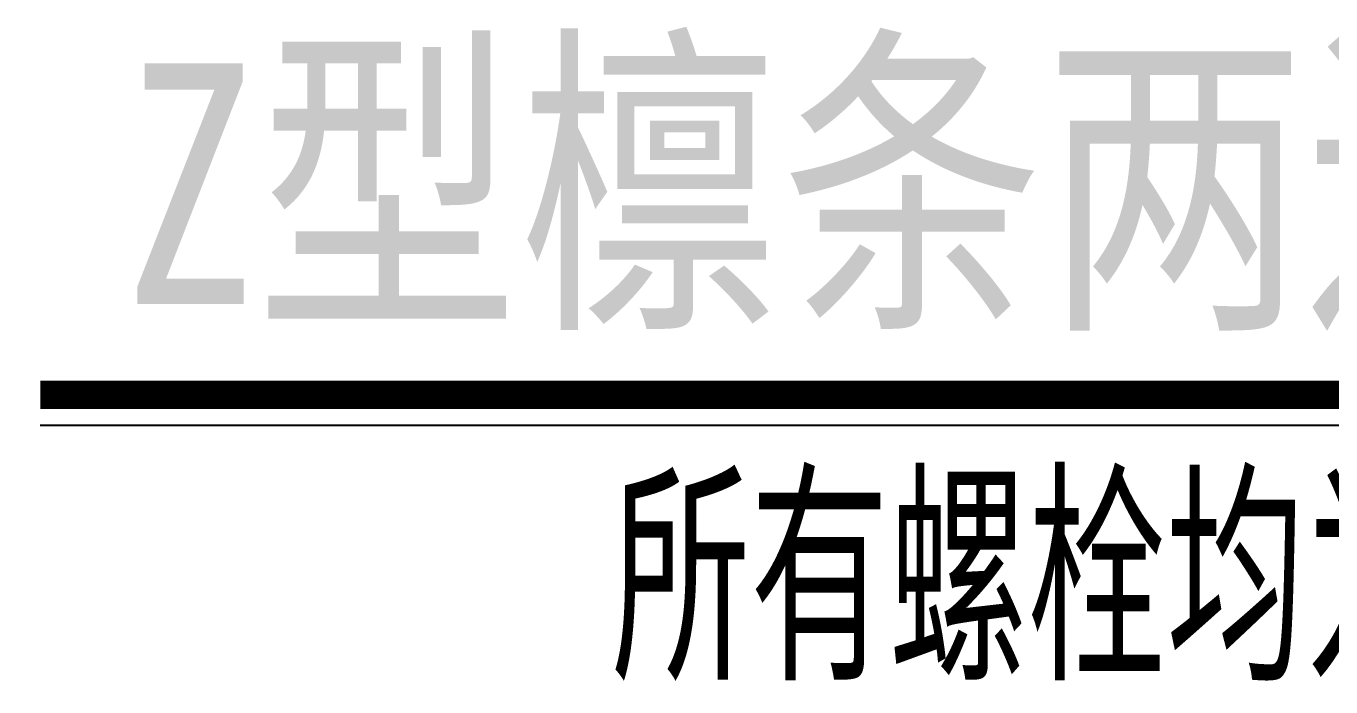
# Model space of a CAD drawing. Extents: x -2331248 to -1198620, y -977263 to -545844.
# Drawn here: x -1216537 to -1213655, y -758078 to -756619 of the extents above; entities that cross this region are included whole.
import ezdxf

# ---------------------------------------------------------------- set-up
doc = ezdxf.new("R2010")
doc.units = 0
doc.header["$LTSCALE"] = 1000
doc.header["$MEASUREMENT"] = 0
doc.layers.get('0').update_dxf_attribs({"linetype": 'CONTINUOUS'})
for name, color, linetype in [('TEXT', 7, 'CONTINUOUS'), ('THICK', 6, 'CONTINUOUS'), ('THIN', 7, 'CONTINUOUS')]:
    doc.layers.add(name, color=color, linetype=linetype)
doc.styles.add('TSSD_REIN', font='Tssdeng.shx', dxfattribs={"width": 0.7, "bigfont": 'hztxt.shx'})
doc.styles.add('黑体', font='SIMHEI.TTF', dxfattribs={"width": 1.4})

# ---------------------------------------------------------------- blocks, each defined once
blk = doc.blocks.new('A$C1A1A4385')
at = {"layer": 'THICK', "const_width": 50}
blk.add_lwpolyline([(14444.3, 554.1), (21339, 554.1)], dxfattribs=at)
at = {"layer": 'THIN'}
blk.add_lwpolyline([(14444.3, 500.8), (21339, 500.8)], dxfattribs=at)
at = {"style": '黑体', "width": 0.8}
blk.add_text('Z型檩条两边支座搭接连接节点', height=424.996, dxfattribs=at).set_placement((14594.3, 714.7, -3910))
at = {"layer": 'TEXT', "ltscale": 99, "style": 'TSSD_REIN', "width": 0.7}
blk.add_text('所有螺栓均为M12，开孔%%C14', height=349.997, dxfattribs=at).set_placement((15453.4, 49.6))

msp = doc.modelspace()

# ---------------------------------------------------------------- block references
at = {"xscale": 1.25, "yscale": 1.25, "zscale": 1.25}
msp.add_blockref('A$C1A1A4385', (-1234561, -758126.2), dxfattribs=at)

doc.saveas('drawing.dxf')
